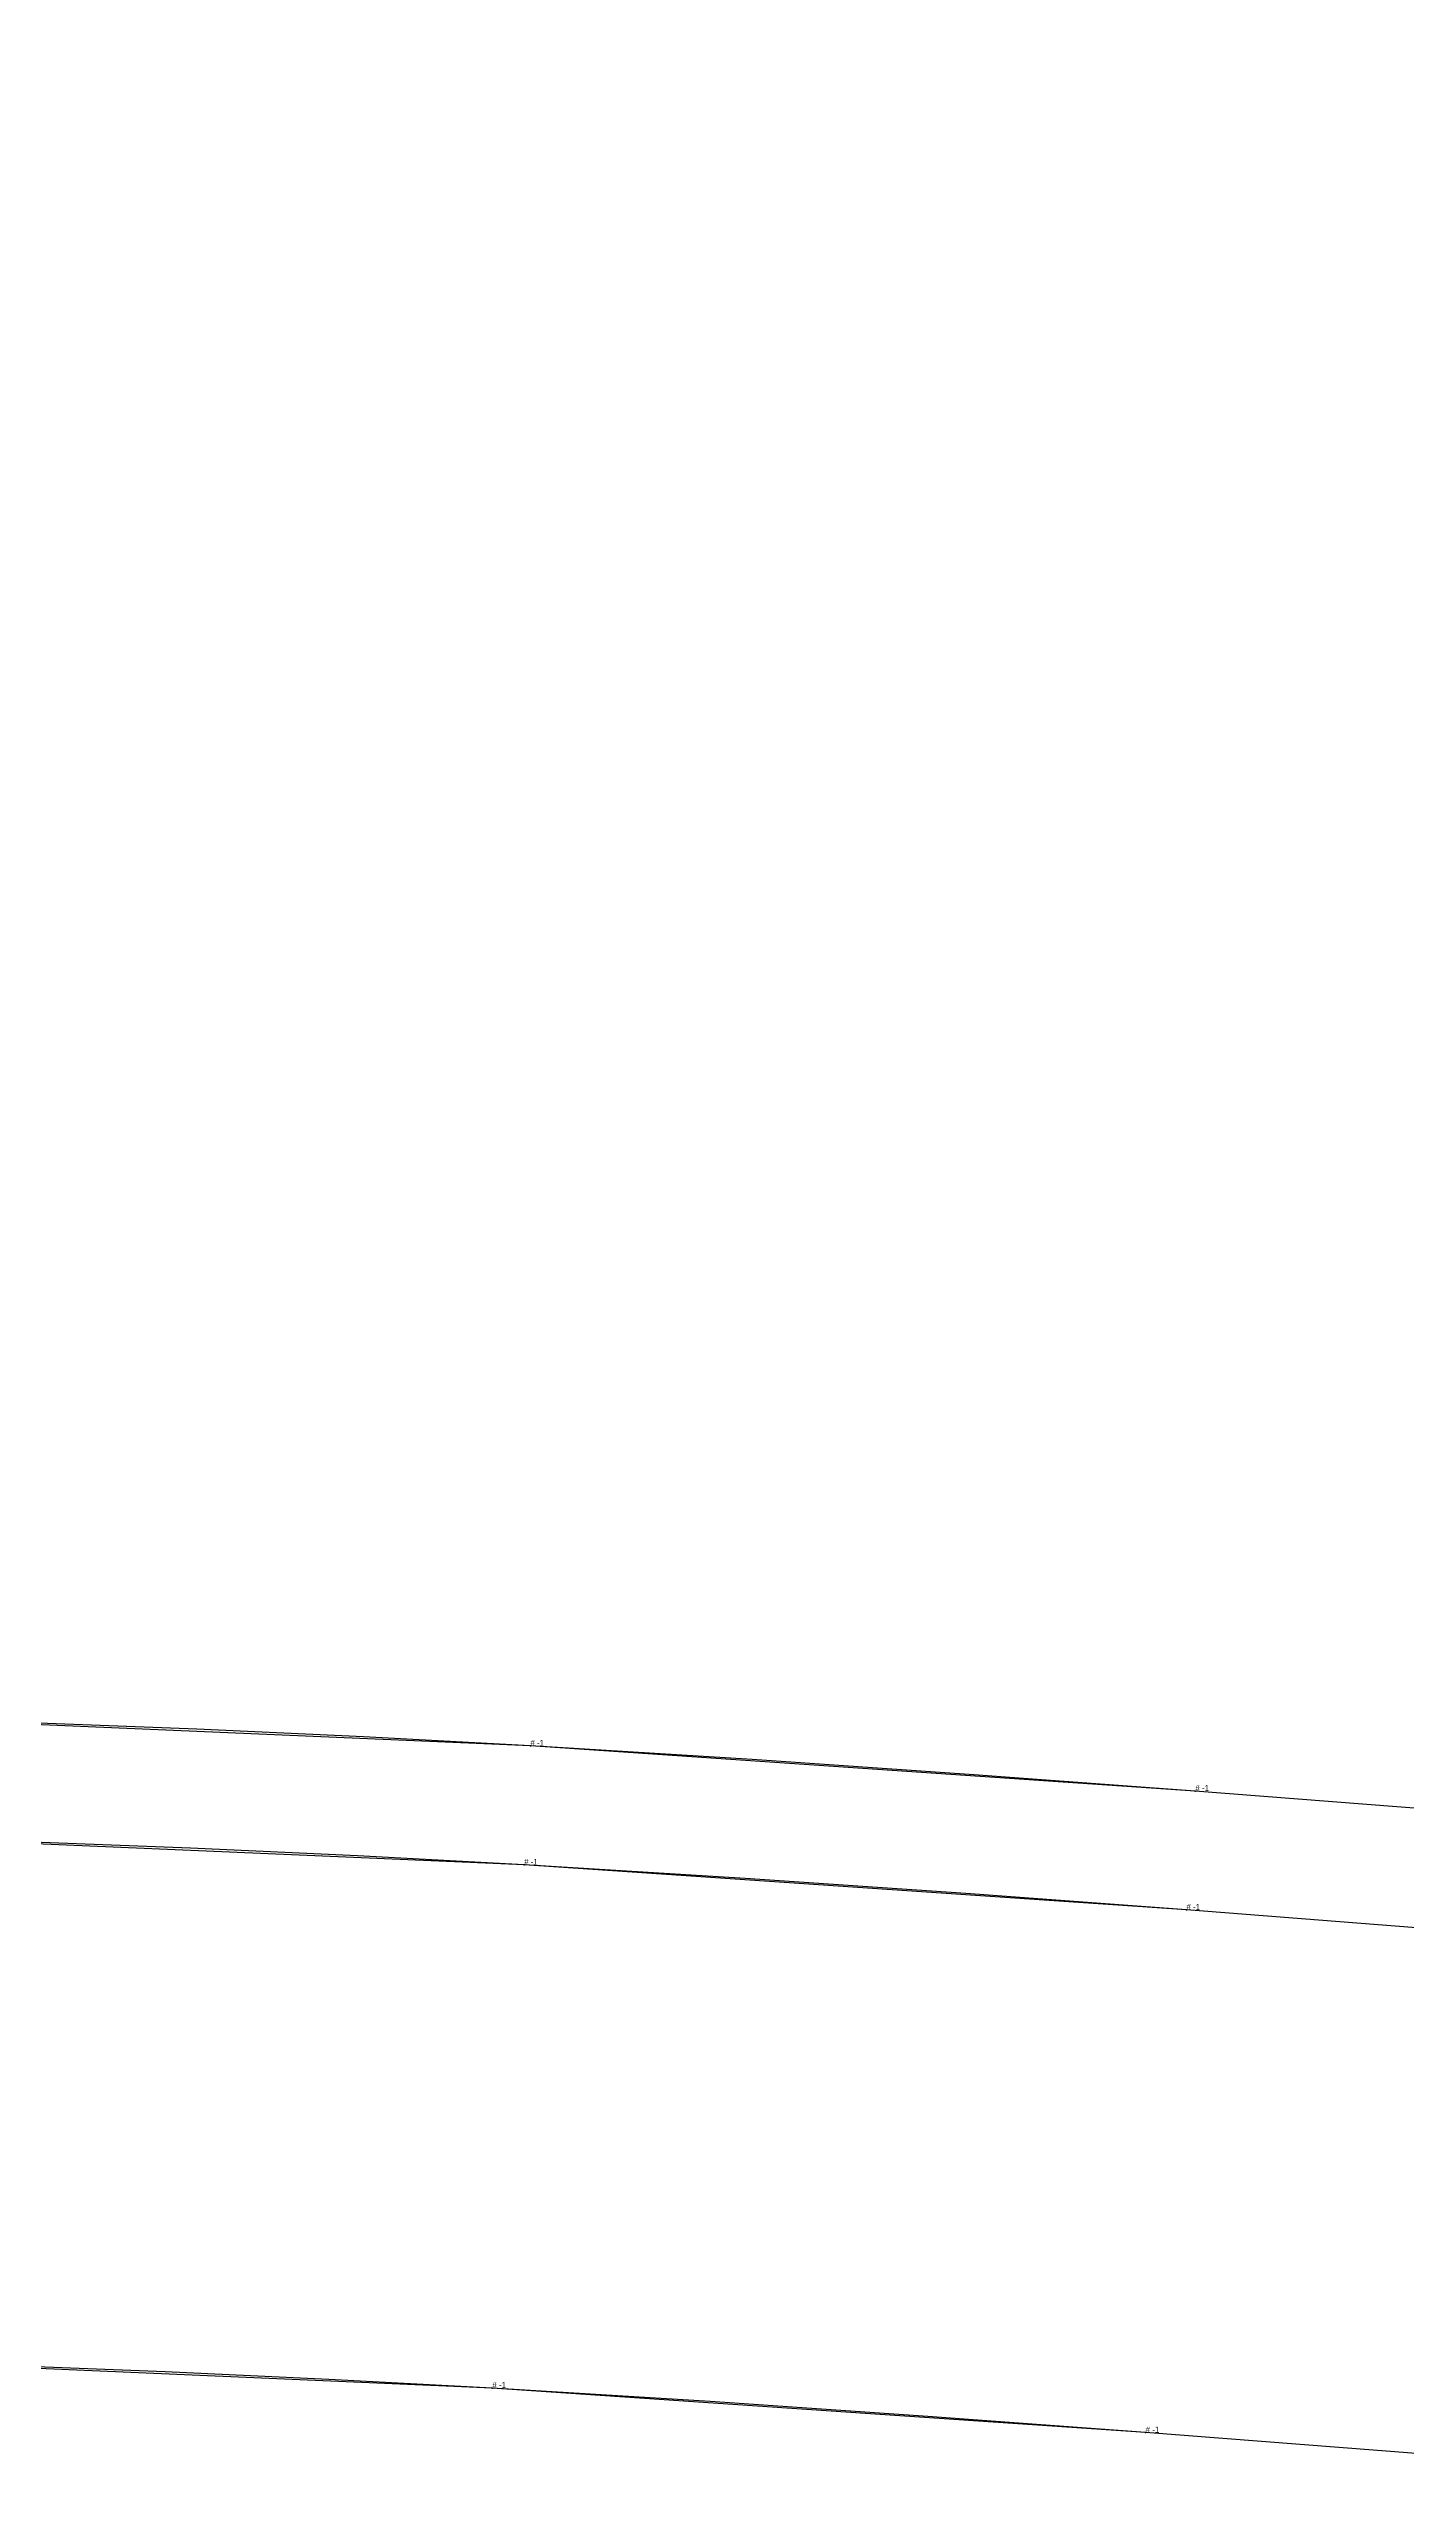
# Model space of a CAD drawing. Extents: x 0 to 900, y 0 to 1459.
# Drawn here: x 776.9 to 833.9, y 1213.2 to 1315.4 of the extents above; entities that cross this region are included whole.
import ezdxf

# ---------------------------------------------------------------- set-up
doc = ezdxf.new("R2010")
doc.units = 0

# ---------------------------------------------------------------- blocks, each defined once
blk = doc.blocks.new('3_M')
at = {"layer": '1'}
blk.add_lwpolyline([(890.824463, 1321.875366), (886.693665, 1313.09314), (882.587158, 1304.302246), (878.427063, 1295.53479), (874.301025, 1286.751831), (870.262939, 1277.930664), (866.473877, 1268.994873), (862.938721, 1259.959106), (859.618469, 1250.841187), (856.591064, 1241.621826), (854.130127, 1232.23584), (852.001221, 1222.769531), (850.307007, 1213.213867), (822.909424, 1215.34375), (795.492432, 1217.209839), (768.036377, 1218.391479)], dxfattribs=at)
at = {"layer": '14'}
blk.add_lwpolyline([(890.824463, 1321.875366), (886.693665, 1313.09314), (882.587158, 1304.302246), (878.427063, 1295.53479), (874.301025, 1286.751831), (870.262939, 1277.930664), (866.473877, 1268.994873), (862.938721, 1259.959106), (859.618469, 1250.841187), (856.591064, 1241.621826), (854.130127, 1232.23584), (852.001221, 1222.769531), (850.307007, 1213.213867), (822.909424, 1215.34375), (795.492432, 1217.209839), (768.036377, 1218.391479)], dxfattribs=at)
at = {"layer": '3'}
for p in [(797.094055, 1244.160889), (824.994507, 1242.262451), (796.830322, 1239.167236), (824.623352, 1237.276367), (795.492432, 1217.209839), (795.492432, 1217.209839), (822.909424, 1215.34375), (822.909424, 1215.34375)]:
    blk.add_point(p, dxfattribs=at)
at = {"layer": '8'}
for points in [[(854.701477, 1239.94458), (824.994507, 1242.262451), (797.094055, 1244.160889), (769.076477, 1245.36853), (741.141846, 1246.025757), (713.261047, 1246.471802), (685.746338, 1246.654175), (658.158447, 1246.701538), (630.551025, 1246.669434), (602.596985, 1246.339111), (547.396729, 1245.373535), (519.266846, 1244.188232), (491.26886, 1242.272949), (461.840149, 1239.968384)], [(854.29126, 1234.96106), (824.623352, 1237.276367), (796.830322, 1239.167236), (768.827454, 1240.373535), (741.049072, 1241.026733), (713.31958, 1241.471191), (685.726868, 1241.654175), (658.153564, 1241.701782), (630.492432, 1241.669434), (602.72876, 1241.340942), (547.528564, 1240.375488), (519.530579, 1239.19519), (491.635071, 1237.286621), (462.250244, 1234.985474)]]:
    blk.add_lwpolyline(points, dxfattribs=at)
at = {"layer": '84'}
blk.add_lwpolyline([(890.824463, 1321.875366), (886.693665, 1313.09314), (882.587158, 1304.302246), (878.427063, 1295.53479), (874.301025, 1286.751831), (870.262939, 1277.930664), (866.473877, 1268.994873), (862.938721, 1259.959106), (859.618469, 1250.841187), (858.044861, 1246.250244), (856.591064, 1241.621826), (854.130127, 1232.23584), (852.001221, 1222.769531), (850.307007, 1213.213867), (822.909424, 1215.34375), (813.772949, 1216.018555), (804.636292, 1216.648682), (795.492432, 1217.209839), (788.630432, 1217.573608), (781.768372, 1217.888916), (774.904358, 1218.160156)], dxfattribs=at)
at = {"layer": '85'}
for points in [[(824.994507, 1242.262451), (815.696838, 1242.949097), (806.39917, 1243.589844), (797.094055, 1244.160889), (790.091675, 1244.532227), (783.089294, 1244.854614), (776.0849, 1245.131958), (769.076477, 1245.36853), (755.110168, 1245.739014), (741.141846, 1246.025757), (727.201843, 1246.275391), (713.261047, 1246.471802), (699.503906, 1246.591675), (685.746338, 1246.654175), (658.158447, 1246.701538), (644.354614, 1246.713135)], [(824.623352, 1237.276367), (815.361511, 1237.960449), (806.099609, 1238.598511), (796.830322, 1239.167236), (789.831665, 1239.538452), (782.832947, 1239.860474), (775.832214, 1240.137451), (768.827454, 1240.373535), (754.93927, 1240.741577), (741.049072, 1241.026733), (727.184692, 1241.275269), (713.31958, 1241.471191), (699.523438, 1241.591675), (685.726868, 1241.654175), (658.153564, 1241.701782), (644.322876, 1241.713501)]]:
    blk.add_lwpolyline(points, dxfattribs=at)
at = {"layer": '87'}
blk.add_lwpolyline([(890.824463, 1321.875366), (886.693665, 1313.09314), (882.587158, 1304.302246), (878.427063, 1295.53479), (874.301025, 1286.751831), (870.262939, 1277.930664), (866.473877, 1268.994873), (862.938721, 1259.959106), (859.618469, 1250.841187), (858.044861, 1246.250244), (856.591064, 1241.621826), (854.130127, 1232.23584), (852.001221, 1222.769531), (850.307007, 1213.213867), (822.909424, 1215.34375), (813.772949, 1216.018555), (804.636292, 1216.648682), (795.492432, 1217.209839), (788.630432, 1217.573608), (781.768372, 1217.888916), (774.904358, 1218.160156)], dxfattribs=at)
at = {"layer": '1'}
for p in [(795.492432, 1217.209839), (822.909424, 1215.34375)]:
    blk.add_text('# -1', height=0.25, dxfattribs=at).set_placement(p)
at = {"layer": '14'}
for p in [(795.492432, 1217.209839), (822.909424, 1215.34375)]:
    blk.add_text('# -1', height=0.25, dxfattribs=at).set_placement(p)
at = {"layer": '8'}
for p in [(797.094055, 1244.160889), (824.994507, 1242.262451), (796.830322, 1239.167236), (824.623352, 1237.276367)]:
    blk.add_text('# -1', height=0.25, dxfattribs=at).set_placement(p)

msp = doc.modelspace()

# ---------------------------------------------------------------- block references
at = {"layer": '1'}
msp.add_blockref('3_M', (0, 0), dxfattribs=at)

doc.saveas('drawing.dxf')
